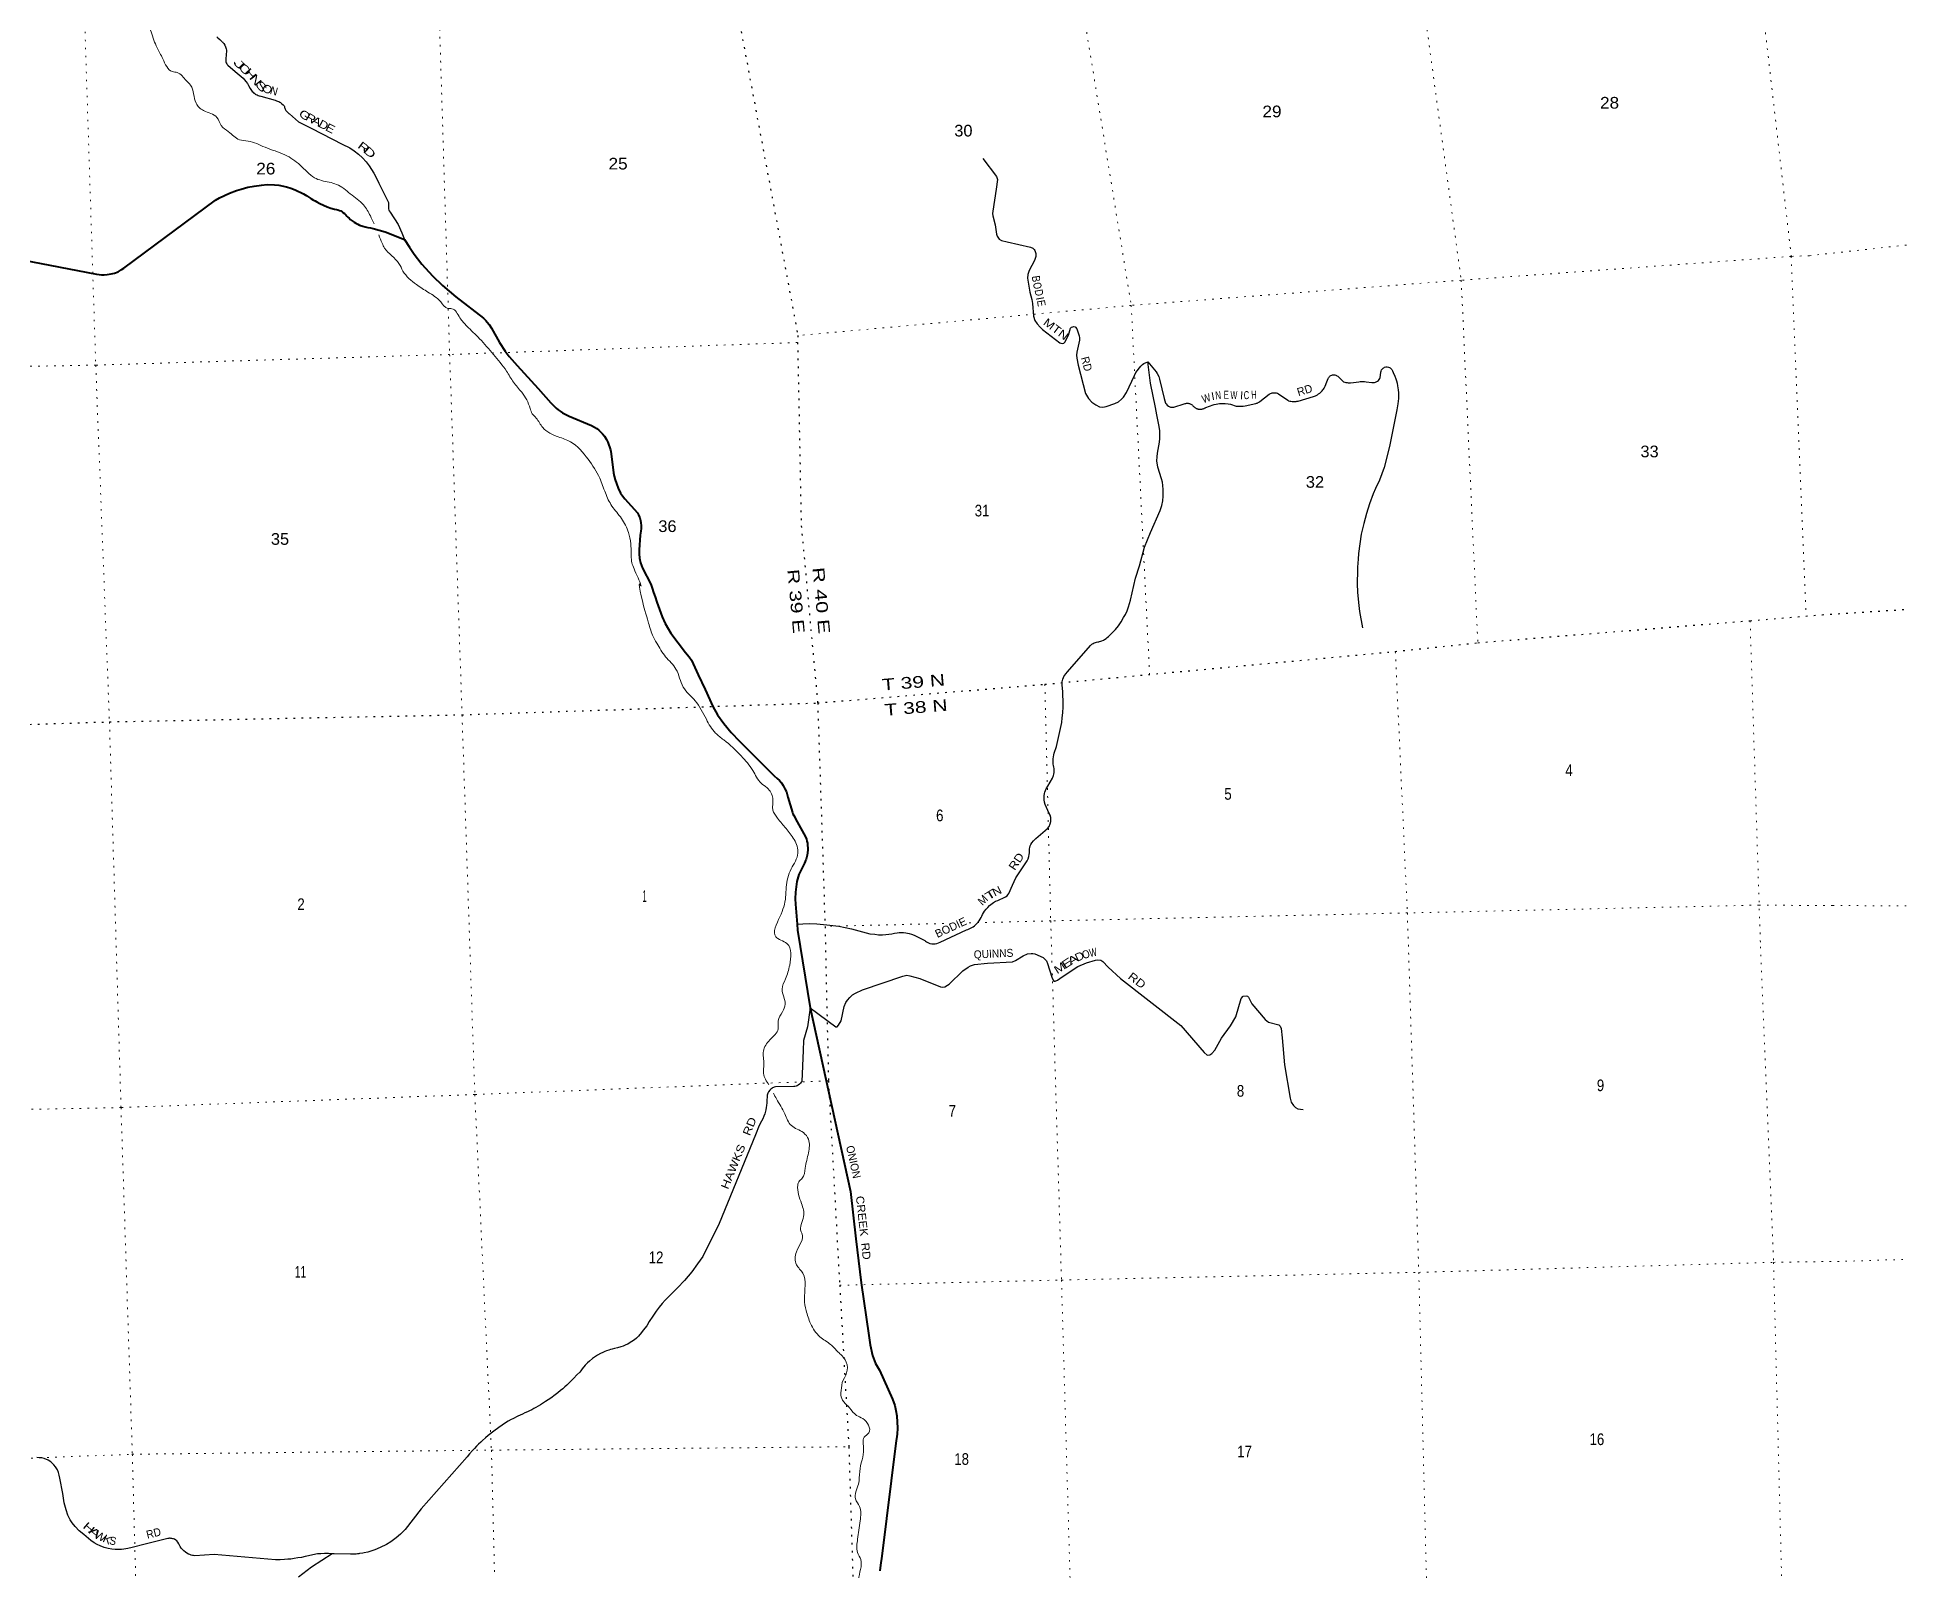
# Model space of a CAD drawing. Header units: feet. Extents: x 727543 to 978287, y 379550 to 572970.
# Drawn here: x 763570 to 791505, y 490263 to 513255 of the extents above; entities that cross this region are included whole.
import ezdxf
from ezdxf.enums import TextEntityAlignment as Align

# ---------------------------------------------------------------- set-up
doc = ezdxf.new("R2010")
doc.units = ezdxf.units.FT
doc.header["$LTSCALE"] = 80
doc.linetypes.add('DOTTED', pattern=[1.5, 0.3, -1.2])
for name, color, linetype, lineweight in [('26', 7, 'Continuous', 40), ('29', 7, 'Continuous', 25), ('39', 7, 'Continuous', 13), ('6', 7, 'DOTTED', 25), ('7', 7, 'DOTTED', 13)]:
    doc.layers.add(name, color=color, linetype=linetype, lineweight=lineweight)
doc.layers.add('27', color=7, linetype='Continuous')
doc.layers.add('30', color=7, linetype='Continuous')

msp = doc.modelspace()

# ---------------------------------------------------------------- linework, layer by layer
at = {"layer": '26'}
for points in [[(760019.95, 510556.47), (764460.64, 509700.92), (764499.05, 509696.22), (764532.49, 509693.03), (764574.68, 509692.24), (764618.47, 509695.42), (764679.77, 509705.78), (764730.73, 509720.12), (764782.48, 509740.03), (764831.04, 509765.52), (764869.26, 509793.41), (766242.72, 510811.02), (766303.11, 510847.35), (766379.54, 510883.99), (766454.38, 510919.04), (766559.47, 510957.28), (766626.34, 510979.59), (766729.84, 511006.67), (766825.38, 511022.6), (766932.06, 511036.94), (767016.45, 511044.91), (767129.51, 511043.32), (767195.98, 511034.96), (767309.43, 511009.86), (767373.52, 510991.94), (767438.81, 510968.04), (767564.6, 510909.09), (767615.55, 510877.23), (767675.26, 510838.99), (767715.27, 510814.1), (767737.96, 510800.95), (767766.02, 510786.41), (767810.81, 510762.72), (767919.88, 510713.72), (767974.82, 510694.2), (768026.56, 510679.87), (768060.8, 510674.29), (768079.7, 510668.92), (768103.19, 510659.75), (768123.1, 510650.19), (768142.2, 510638.64), (768156.14, 510628.69), (768177.23, 510611.56), (768197.54, 510590.45), (768215.05, 510571.33), (768229.78, 510556.19), (768246.3, 510540.06), (768264.22, 510524.93), (768295.27, 510500.63), (768323.13, 510483.1), (768350.2, 510466.37), (768378.07, 510452.03), (768405.14, 510438.89), (768453.7, 510420.17), (768486.74, 510411.01), (768530.73, 510402.05), (768566.96, 510397.27), (768606.77, 510388.51), (768790.3, 510336.74), (769080.02, 510223.75)], [(769080.02, 510223.75), (769152.26, 510107.11), (769224.97, 510002.37), (769337.63, 509854.47), (769496.23, 509679.79), (769648.03, 509531.09), (769850.98, 509364.79), (770265.51, 509041.97), (770296.41, 509009.42), (770318.78, 508985.44), (770349.14, 508949.46), (770384.3, 508893.5), (770502.65, 508679.63), (770588.44, 508546.93), (770648.76, 508470.57), (770688.97, 508421.37), (770767.62, 508333.28), (771082.55, 507989.29), (771275.57, 507772.04), (771322.66, 507721.85), (771354.62, 507693.07), (771383.39, 507669.88), (771414.55, 507648.29), (771450.51, 507625.11), (771479.27, 507608.32), (771550.64, 507575.74), (771883.5, 507435.12), (771929.93, 507410.83), (771961.1, 507388.45), (771993.86, 507364.46), (772025.02, 507332.48), (772048.99, 507308.49), (772077.76, 507272.52), (772107.32, 507225.34), (772129.69, 507185.37), (772169.65, 507067.84), (772174.65, 507045.22), (772205.02, 506809.83), (772213.59, 506724.04), (772223.18, 506672.87), (772238.36, 506617.7), (772256.74, 506561.73), (772281.51, 506492.18), (772319.07, 506421.02), (772347.83, 506378.64), (772382.99, 506332.27), (772572.23, 506122.1), (772586.94, 506096.6), (772607.32, 506050.23), (772618.35, 506011.01), (772624.84, 505975.73), (772629.34, 505931.97), (772628.14, 505890.79), (772623.34, 505847.22), (772615.35, 505790.45), (772598.83, 505568.53), (772597.98, 505508.42), (772602.77, 505442.86), (772620.35, 505375.7), (772649.12, 505292.55), (772770.98, 505054.95), (772793.14, 504992.94), (772814.71, 504930.17), (772838.69, 504863.41), (772865.05, 504785.86), (772941.76, 504565.19), (772989.11, 504463.85), (773035.85, 504381.1), (773071.81, 504320.74), (773295.11, 504031.08), (773346.67, 503967.75), (773385.03, 503914.18), (773482.51, 503697.51), (773587.98, 503475.24), (773705.45, 503218.59), (773774.16, 503097.06), (773866.85, 502965.93), (773977.12, 502830.02), (774104.97, 502698.89), (774622.27, 502182.22), (774670.29, 502142.82), (774701.46, 502110.84), (774731.82, 502074.06), (774758.19, 502034.08), (774784.56, 501988.51), (774806.13, 501939.74), (774829.3, 501862.98), (774898.81, 501632.72), (774905.4, 501612.12), (774916.19, 501588.14), (774969.54, 501491.6), (775094.37, 501265.02), (775105.76, 501230.18), (775113.81, 501201.99), (775120.71, 501172.64), (775125.31, 501138.12), (775127.03, 501100.15), (775127.61, 501070.81), (775124.16, 501028.81), (775117.77, 500992.15)], [(775117.77, 500992.15), (775112.76, 500969.88), (775107.59, 500951.2), (775101.23, 500931.51), (775094.87, 500913.82), (775086.93, 500895.13), (775075.6, 500871.27), (774994.12, 500700.78), (774965.46, 500596.2), (774951.16, 500516.68), (774941.22, 500435.16), (774939.63, 500335.76), (774942.15, 500258.55), (774967.59, 499955.72)], [(774967.59, 499955.72), (774974.41, 499869.33), (775160.59, 498704.81)], [(775160.59, 498704.81), (775769.72, 495947.05), (775848.51, 495240.71), (775929.38, 494580.12), (776043.13, 493788.03), (776063.39, 493648.04), (776096.49, 493490.28), (776143.62, 493371.26), (776201.48, 493267.66), (776399.71, 492836.45), (776432.58, 492741.95), (776449.41, 492666.72), (776464, 492587), (776474.1, 492401.74), (776468.49, 492311.91), (776449.41, 492174.93), (776240.41, 490480.68), (776217.13, 490347.01), (776208.15, 490261.68)]]:
    msp.add_lwpolyline(points, dxfattribs=at)
at = {"layer": '29'}
for points in [[(766262.45, 513262.4), (766281.13, 513245.29), (766307.92, 513220.59), (766309.55, 513218.99), (766309.55, 513218.99), (766320.62, 513210.6), (766330.62, 513202.12), (766336.14, 513197), (766345.19, 513187.93), (766348.96, 513183.9), (766355.5, 513176.46), (766360.22, 513170.71), (766368.05, 513160.43), (766382.54, 513138.51), (766394.92, 513113.46), (766405.81, 513083.23), (766410.98, 513062.95), (766410.98, 513050.56), (766405.81, 512992.57), (766399.66, 512933.36), (766397.44, 512917.35), (766398.26, 512901.28), (766400.71, 512887.13), (766405.6, 512873.51), (766412.14, 512858.81), (766419.42, 512848.8), (766430.58, 512836.82), (766539.83, 512743.84), (766658.07, 512640.5), (766680.93, 512616), (766699.7, 512593.13), (766724.74, 512559.64), (766740.79, 512533.5), (766765.28, 512486.94), (766772.7, 512472.85), (766782.22, 512459.1), (766794.47, 512444.12), (766808.62, 512429.42), (766821.24, 512418.5), (766832.6, 512409.85), (766840.9, 512404.2), (766850.84, 512398.21), (766867.03, 512389.63), (766883.63, 512382.96), (766900.37, 512377.52), (766925.95, 512370.03), (767136.51, 512309.44), (767158.02, 512304.22), (767175.3, 512298.36), (767193.73, 512290.2)], [(767193.73, 512290.2), (767208.3, 512281.96), (767219.32, 512275.02), (767227.89, 512269.16), (767240.96, 512258.54), (767258.92, 512241.66), (767271.44, 512226.68), (767276.53, 512216.41), (767280.75, 512200.34), (767283.75, 512190.81), (767288.78, 512178.7), (767294.63, 512167.8), (767300.62, 512158.14), (767309.67, 512145.95), (767322.87, 512131.66), (767345.32, 512112.32), (767354.84, 512105.24), (767441.31, 512029.07), (767487.85, 511988.36), (767678.49, 511891.29), (767843.95, 511805.78), (768142.72, 511651.94), (768256.51, 511598.29), (768321.82, 511552.54), (768387.14, 511502.44), (768450.27, 511447.97), (768503.61, 511386.98), (768550.7, 511328.98), (768620.92, 511215.15), (768652.48, 511153.07), (768692.22, 511066.47), (768835.47, 510788.52), (768838.51, 510778.51), (768839.6, 510761.35), (768840.14, 510737.12), (768838.51, 510719.69), (768837.15, 510701.72), (768839.32, 510681.56), (768843.41, 510662.78), (768848.58, 510651.61), (768861.1, 510631.19), (768983.41, 510449.61), (769037.86, 510323.35), (769080.02, 510223.75)], [(777754.78, 511439.49), (777956.27, 511169.68), (777972.97, 511120.73), (777953.6, 510977.43), (777902.97, 510649.5), (777900.15, 510610.58), (777902.95, 510576.94), (777939.55, 510440.85), (777958.04, 510304.12), (777970.17, 510274.22), (777998.54, 510229.2), (778033.67, 510206.95), (778117.94, 510188.18), (778469.71, 510107.91), (778501.09, 510092.57), (778522.93, 510072.4), (778532.27, 510059.32), (778547.21, 510010.74), (778547.21, 509967.76), (778526.28, 509909.69), (778446.38, 509756.62), (778429.4, 509698.95), (778423.96, 509640.74), (778456.65, 509433.25), (778486.51, 509324.94), (778495.29, 509265.15), (778512.91, 509071.82), (778534.13, 509009.13), (778565.87, 508960.54), (778610.69, 508908.22), (778648.23, 508871.76), (778906.82, 508675.36), (778922.55, 508669.03), (778944.03, 508663.42), (778965.51, 508667.16), (778981.43, 508680.82), (779036.74, 508790.55), (779070.08, 508891.4), (779083.57, 508907.98), (779101.83, 508915.69), (779115.84, 508917.56), (779135.44, 508911.96), (779141.98, 508906.35), (779161.79, 508881.25), (779198, 508779.28), (779202.67, 508747.51), (779200.42, 508713.15), (779164.85, 508531.52), (779158.82, 508489.67), (779164.39, 508442.92), (779180.35, 508340.11), (779294.49, 507912.58), (779336.19, 507837.47), (779388.48, 507783.28), (779446.37, 507742.17), (779504.53, 507715.96), (779550.95, 507708.54), (779605.1, 507717.88), (779732.82, 507764.9), (779786.24, 507790.76), (779831.06, 507826.26), (779862.81, 507859.9), (779909.01, 507926.71), (780027.93, 508182.96), (780049.55, 508226.16), (780124.15, 508324.91), (780146.66, 508347.62), (780167.2, 508362.57), (780227.2, 508390.38)], [(778811.53, 502183.76), (778817.89, 502207.6), (778820.82, 502231.58), (778823.27, 502254.1), (778823.27, 502274.66), (778821.8, 502291.3), (778817.4, 502313.33), (778813.49, 502334.38), (778810.06, 502355.43), (778807.62, 502376.97), (778807.01, 502405), (778808.23, 502436.08), (778811.65, 502465.94), (778817.28, 502493.84), (778824.37, 502521.01), (778855.44, 502621.12), (778936.34, 502982.25), (778944.85, 503050.3), (778953.65, 503126.66), (778956.59, 503215.75), (778957.57, 503314.64), (778954.63, 503380.23), (778950.72, 503444.85), (778942.21, 503542.69), (778941.18, 503567.96), (778942.65, 503591.45), (778947.54, 503610.54), (778951.45, 503629.64), (778960.26, 503653.62), (778969.06, 503672.22), (778981.29, 503691.8), (778996.95, 503712.36), (779024.55, 503740.57), (779369.77, 504137.03), (779389.55, 504153.17), (779407.16, 504166.88), (779422.82, 504175.69), (779441.9, 504182.54), (779458.6, 504186.89), (779478.17, 504189.46), (779492.6, 504191.79), (779503.85, 504194.48), (779521.71, 504199.74), (779537.49, 504205), (779562.56, 504216.51), (779580.17, 504225.81), (779600.72, 504239.52), (779617.35, 504253.72), (779637.9, 504271.83), (779662.49, 504293.98), (779699.42, 504330.7), (779718.67, 504350.75), (779742.09, 504377.18), (779785.33, 504430.72), (779825.45, 504489.47), (779864.59, 504553.12), (779891.01, 504599.14), (779918.41, 504654.95), (779939.94, 504715.65), (779965.51, 504815.31), (780040.29, 505144.36), (780103.61, 505327.56), (780179.25, 505610.1), (780265.56, 505831.15), (780411.65, 506158.44), (780438.76, 506235.54), (780450.4, 506304.71), (780458.22, 506373.01), (780459.93, 506422.21), (780459.93, 506474.11), (780452.1, 506534.82), (780445.25, 506581.82), (780430.57, 506634.69), (780377.44, 506811.21), (780364.76, 506902.26), (780365.74, 506961.99), (780373.57, 507017.8), (780402.88, 507185.9), (780406.84, 507238.11), (780406.84, 507299.8), (780405.86, 507351.7), (780399.5, 507419.75), (780383.85, 507495.14), (780363.3, 507594.04), (780340.79, 507705.67), (780265.46, 508067.41), (780227.2, 508390.38), (780353.24, 508238.92), (780368.93, 508212.15), (780390.46, 508168.58), (780404.16, 508127.45), (780473.75, 507838.54), (780493.19, 507770.11), (780501.04, 507756.33), (780517.19, 507737.24), (780539.7, 507721.57), (780566.12, 507710.8), (780583.24, 507708.36), (780602.82, 507707.38), (780618.96, 507709.82), (780619.15, 507709.58)], [(782830.76, 507941.68), (782842.63, 507954.29), (782851.93, 507967.02), (782862.21, 507980.24), (782871.02, 507993.47), (782877.87, 508005.22), (782885.22, 508021.88), (782911.16, 508087.02), (782931.11, 508138.03), (782937.23, 508149.6), (782945.06, 508160.62), (782954.6, 508170.41), (782964.15, 508177.52), (782973.45, 508183.39), (782985.2, 508188.29), (782996.95, 508191.72), (783009.67, 508193.19), (783022.16, 508193.19), (783034.88, 508191.48), (783044.92, 508188.54), (783055.69, 508183.64), (783064.25, 508178.99), (783075.76, 508171.15), (783105.13, 508141.03), (783150.33, 508097.15), (783157.63, 508092.65), (783164.48, 508090.2), (783180.15, 508084.82), (783198.02, 508079.67), (783216.13, 508076.25), (783232.28, 508074.29), (783249.41, 508074.04), (783268.99, 508074.78), (783310.36, 508079.43), (783390.64, 508089.47), (783412.05, 508091.8), (783434.32, 508093.52), (783454.64, 508093.76), (783476.18, 508093.03), (783500.16, 508090.82), (783587.12, 508078.73), (783600.63, 508077.47), (783615.07, 508077.23), (783626.82, 508078.94), (783641.02, 508082.86), (783652.03, 508087.02), (783673.09, 508098.54), (783685.32, 508108.83), (783696.58, 508121.56), (783706.86, 508136.26), (783710.78, 508148.5), (783723.71, 508232.9), (783727.91, 508250.87), (783734.77, 508267.03), (783744.07, 508280.26), (783755.32, 508292.99), (783766.58, 508299.85), (783779.8, 508307.2), (783798.4, 508311.61), (783817.49, 508313.08), (783835.12, 508310.63), (783850.78, 508305.24), (783864.49, 508297.4), (783879.17, 508285.65), (783889.45, 508271.93), (783897.77, 508254.79), (783908.54, 508228.34), (783932.17, 508173.37), (783946.86, 508132.22), (783955.67, 508101.85), (783964.97, 508067.08), (783972.8, 508029.85), (783978.18, 508000.95), (783982.59, 507967.64), (783985.77, 507922.83), (783986.75, 507877.77), (783986.26, 507836.62), (783983.33, 507800.38), (783979.41, 507760.7), (783961.3, 507667.63), (783854.58, 507120.01), (783770.39, 506802.61), (783703.81, 506614.52), (783641.15, 506487.16), (783607.87, 506410.75), (783551.08, 506260.87), (783506.05, 506112.94), (783467.87, 505965.99), (783429.2, 505802.88), (783385.87, 505514.13), (783380.49, 505431.35), (783372.17, 505311.84), (783370.7, 505266.28), (783367.27, 505059.59), (783374.12, 504935.17), (783385.87, 504782.35), (783403.5, 504644.22), (783446.58, 504398.62)], [(780619.57, 507709.68), (780774.29, 507756.97), (780786.68, 507761.85), (780798.91, 507765.03), (780809.67, 507766.74), (780820.19, 507767.48), (780830.96, 507766.99), (780842.21, 507765.03), (780851.75, 507762.83), (780863.49, 507758.91), (780874.01, 507753.52), (780883.55, 507747.41), (780890.99, 507742.12), (780896.68, 507737.04), (780904.12, 507728.97), (780909.15, 507723.27), (780913.31, 507718.92), (780920.32, 507712.4), (780926.92, 507707.38), (780933.04, 507702.85), (780941.24, 507697.34), (780948.7, 507693.42), (780954.69, 507690.61), (780962.65, 507687.18), (780969.99, 507684.85), (780978.3, 507682.16), (780984.18, 507680.94), (780990.78, 507679.96), (780996.04, 507679.1), (781002.07, 507678.4), (781008.73, 507678.03), (781015.71, 507677.85), (781023.97, 507678.28), (781032.65, 507679.19), (781039.99, 507680.42), (781047.08, 507681.89), (781054.91, 507683.72), (781060.05, 507685.68), (781066.53, 507687.89), (781073.39, 507690.58), (781079.75, 507693.88), (781087.09, 507697.8), (781092.1, 507700.86), (781097.24, 507704.29), (781110.77, 507711.19), (781139.42, 507720.29), (781221.03, 507746.82), (781254.37, 507754.48), (781302.09, 507761.34), (781343.78, 507764.97), (781388.32, 507764.48), (781433.34, 507760.08), (781467.59, 507754.69), (781554.84, 507724.51), (781565.26, 507723.58), (781630.12, 507722.36), (781644.87, 507722.79), (781658.83, 507724.01), (781687.58, 507730.01), (781845.37, 507763.71), (781857.31, 507767.35), (781867.59, 507770.78), (781876.4, 507774.21), (781884.23, 507778.13), (781893.53, 507784.74), (781908.33, 507795.27), (782046.89, 507902.22), (782058.37, 507908.79), (782069.39, 507913.68), (782081.87, 507918.34), (782093.86, 507921.28), (782106.1, 507923.48), (782118.58, 507924.71), (782129.35, 507924.95), (782139.39, 507924.22), (782152.85, 507922.01), (782166.07, 507918.83), (782174.39, 507916.38), (782187.6, 507908.3), (782325.12, 507811.22), (782339.47, 507806.06), (782356.6, 507801.16), (782374.72, 507797.24), (782392.83, 507794.79), (782405.07, 507793.81), (782419.51, 507793.08), (782431.25, 507793.57), (782442.51, 507793.81), (782454.75, 507794.79), (782463.56, 507796.51), (782480.45, 507800.43), (782710.03, 507866.7), (782726.37, 507872.74), (782742.77, 507879.35), (782760.64, 507887.68), (782774.1, 507896), (782789.77, 507906.29), (782805.18, 507918.04), (782820.36, 507931.27), (782830.76, 507941.68)], [(774967.59, 499955.72), (775054.89, 499961.12), (775153.71, 499965.48), (775262.69, 499961.12), (775413.82, 499949.49), (775591.11, 499927.68), (775785.11, 499886.24), (776056.58, 499813.11), (776133.87, 499804.81), (776189.09, 499799), (776246.13, 499798.63), (776298.44, 499800.81), (776344.94, 499805.9), (776386.36, 499813.17), (776427.05, 499821.9), (776465.56, 499828.44), (776498.43, 499830.08), (776528.59, 499831.17), (776561.28, 499830.45), (776597.98, 499826.81), (776647.02, 499817.72), (776680.81, 499808.64), (776724.4, 499792.28), (776874.64, 499718.62), (776883.62, 499711.31), (776892.71, 499702.95), (776907.78, 499692.41), (776919.41, 499685.14), (776937.39, 499676.6), (776960.28, 499669.33), (776987.16, 499663.15), (777013.32, 499661.33), (777038.39, 499662.78), (777061.64, 499666.78), (777087.07, 499675.87), (777111.77, 499688.23), (777508.31, 499871.64), (777529.68, 499878.82), (777547.48, 499886.81), (777567.46, 499895.9), (777588.53, 499907.53), (777605.97, 499918.44), (777627.77, 499934.07), (777652.48, 499954.79), (777680.81, 499984.6), (777696.8, 500006.78), (777713.88, 500030.77), (777728.41, 500058.4), (777735.67, 500074.76), (777748.76, 500102.74), (777762.93, 500127.46), (777780, 500154.36), (777802.53, 500183.08), (777825.42, 500208.89), (777854.85, 500237.24), (777910.8, 500280.14), (777945.31, 500299.77), (777978.74, 500314.31), (778081.29, 500359.36), (778094.17, 500367.21), (778115.61, 500383.21), (778129.41, 500399.21), (778140.31, 500415.93), (778196.63, 500539.92), (778245.69, 500649.57), (778416.79, 500905.52), (778432.08, 500937.67), (778440.8, 500972.57), (778447.34, 501003.84), (778451.7, 501028.57), (778451.7, 501062.01), (778452.43, 501084.56), (778456.06, 501106.37), (778463.33, 501130.37), (778474.23, 501152.91), (778488.03, 501178.36), (778511.29, 501205.99), (778533.82, 501227.08), (778550.07, 501239.67), (778721.07, 501390.42), (778746.75, 501421.96), (778762.73, 501459.77), (778771.46, 501495.4), (778772.91, 501524.49), (778770.73, 501555.75), (778761.28, 501589.2), (778748.2, 501618.29), (778688.17, 501751.92), (778677.9, 501786.45), (778671.36, 501822.08), (778670.63, 501854.07), (778672.81, 501882.43), (778677.9, 501914.43), (778684.44, 501938.42), (778694.61, 501962.42), (778704.78, 501987.14), (778729.49, 502026.41), (778796.14, 502144.28), (778811.53, 502183.76)], [(775160.59, 498704.81), (775546.72, 498416.93), (775568.95, 498420.15), (775590.05, 498441.17), (775629.37, 498505.68), (775673.36, 498722.07), (775699.67, 498782.67), (775722.07, 498816.3), (775755.69, 498857.41), (775800.19, 498899.81), (775845.32, 498924.68), (775946.33, 498973.28), (776551.41, 499179.1), (776610.96, 499190.03), (776659.51, 499182.55), (776808.11, 499144.41), (777115.82, 499019.03), (777152.51, 499014.38), (777182.38, 499018.11), (777223.47, 499040.54), (777249.41, 499059.56), (777452.18, 499256.97), (777533.46, 499313.36), (777567.07, 499332.04), (777629.63, 499352.1), (777824.89, 499373.23), (778196.41, 499390.33), (778241.21, 499410.53), (778355.69, 499484.62), (778424.22, 499511.44), (778475.61, 499518.95), (778501.75, 499518.95), (778532.53, 499511.44), (778655.77, 499455.38), (778684.76, 499431.12), (778707.56, 499407.79), (778724.87, 499369.43), (778786.41, 499162.67), (778807.04, 499115.3), (778819.21, 499104.11), (778840.07, 499100.43), (778874.27, 499115.3), (778942.09, 499165.79), (779179.25, 499322.32), (779307.5, 499376.91), (779441.8, 499415.3), (779479.3, 499421.75), (779524.69, 499417.1), (779554, 499399.33), (779631.01, 499312.78), (779817.54, 499141.38), (780722.34, 498438.8), (781070.22, 498032.14), (781118.89, 497994.12), (781156.91, 497997.71), (781186.12, 498020.28), (781230.36, 498067.83), (781330.84, 498246.38), (781467.48, 498430.64), (781549.66, 498569.92), (781629.43, 498840.54), (781656.71, 498876.12), (781700.23, 498882.23), (781723.93, 498876.12), (781735.14, 498861.17), (781786.96, 498764.88), (781985.37, 498528.55), (782039.43, 498487.3), (782194.52, 498446.33), (782210.3, 498428.43), (782228.13, 498394.01), (782241.15, 498253.9), (782277.38, 497847.05), (782360.68, 497347.32), (782377.54, 497287.79), (782414.6, 497238.57), (782444.76, 497209.31), (782477.76, 497188.9), (782557.11, 497180.42)], [(775160.59, 498704.81), (775124.45, 498416.72), (775061.55, 498211.28), (775055.64, 498062.34), (775036.4, 497599.92), (775028.78, 497587.84), (775018.75, 497573.83), (775001.81, 497556.36), (774985.56, 497544.43), (774969.83, 497535.44), (774951.51, 497528.35), (774933.53, 497523.16), (774918.15, 497521.25), (774643.85, 497520.02), (774625.53, 497514.78), (774611.77, 497508.52), (774598.64, 497501.33), (774586.45, 497493.82), (774572.7, 497482.88), (774556.45, 497466.3), (774538.32, 497442.22), (774528.94, 497423.45), (774518.31, 497392.8), (774516.44, 497375.28), (774514.25, 497313.36), (774511.75, 497275.83), (774508.63, 497240.17), (774503.63, 497205.77), (774496.75, 497175.12), (774481.12, 497115.06), (774468.62, 497080.03), (774451.11, 497037.5), (774433.61, 497003.09), (774398.92, 496937.72), (774342.65, 496798.23), (773800.52, 495469.82), (773552.97, 494975.82), (773474.94, 494862.82), (773386.17, 494746.47), (773276.14, 494616.36), (773171.12, 494502.51), (773043.58, 494376.15), (772989.52, 494320.16), (772943.89, 494268.87), (772899.5, 494213.82), (772855.74, 494156.27), (772805.1, 494081.83), (772750.71, 493998.01), (772711.32, 493932.95), (772660.06, 493867.89), (772631.14, 493833.65), (772589.57, 493778.6), (772559.87, 493751.7), (772528.3, 493725.74), (772448.59, 493673.51), (772426.71, 493660.99), (772398.58, 493647.54), (772359.81, 493631.28), (772324.18, 493618.46), (772275.73, 493604.07), (772226.03, 493594.06), (772191.96, 493586.55), (772169.29, 493580.76), (772142.41, 493572), (772107.71, 493559.81), (772083.33, 493550.42), (772053.01, 493536.66), (772020.19, 493521.33), (771974.24, 493495.37), (771944.07, 493476.14), (771896.87, 493442.36), (771850.92, 493404.82), (771824.67, 493379.49), (771790.59, 493343.83), (771744.33, 493288.16), (771724.01, 493259.7), (771708.07, 493241.87), (771665.25, 493199.33), (771617.11, 493150.54), (771511.76, 493044.82), (771484.88, 493019.17), (771453.62, 492991.33), (771420.49, 492963.49), (771380.79, 492931.28), (771339.84, 492899.69), (771274.36, 492850.74), (771195.67, 492797.8), (771148.78, 492768.09), (771118.61, 492750.26), (771082.82, 492729.46), (771048.6, 492709.92), (771018.9, 492694.43), (770985.92, 492677.08), (770951.07, 492660.03), (770923.41, 492646.58), (770884.96, 492628.75), (770847.76, 492612.64), (770780.24, 492579.33), (770702.72, 492541.18), (770677.09, 492528.35)], [(770678.14, 492528.94), (770632.7, 492502.71), (770592.37, 492478), (770491.87, 492411.7), (770417.24, 492356.89), (770335.27, 492292.23), (770292.76, 492254.85), (770249.7, 492216.62), (770224.07, 492192.38), (770188.66, 492158.22), (770160.53, 492129.6), (770127.16, 492094.49), (770100.12, 492064.78), (770055.42, 492013.65), (770018.38, 491968.92), (769330.74, 491189.79), (769087.86, 490881.99), (769016.09, 490809.76), (768954.82, 490757.21), (768874.8, 490697.16), (768808.53, 490657.12), (768716.01, 490609.58), (768633.48, 490578.3), (768527.2, 490543.27), (768473.4, 490530.39), (768452.18, 490527.01), (768405.26, 490518.82), (768392.91, 490517.41), (768375.09, 490515.22), (768353.68, 490513.03), (768310.23, 490509.9), (768269.63, 490510.74), (768021.66, 490514.84), (767991.66, 490517.79)], [(767991.66, 490517.79), (767937.24, 490520.59), (767877.5, 490521.55), (767823.8, 490518.37), (767775.18, 490513.92), (767701.78, 490502.15), (767638.87, 490488.16), (767589.29, 490474.17), (767533.37, 490462.73), (767478.71, 490453.82), (767421.52, 490443.65), (767371.63, 490438.24), (767330.32, 490434.43), (767280.75, 490430.61), (767214.65, 490426.16), (767142.2, 490424.25), (766568.33, 490474.49), (766223.48, 490506.71), (765931.78, 490487.83), (765912.63, 490488.97), (765896.75, 490491.19), (765877.37, 490497.55), (765859.89, 490503.59), (765838.92, 490513.44), (765814.45, 490525.53), (765792.52, 490540.15), (765768.69, 490559.55), (765748.04, 490580.53), (765729.29, 490603.11), (765714.99, 490623.77), (765701.64, 490647.3), (765694.18, 490664), (765677.81, 490693.38), (765664, 490711.06), (765646.76, 490723.23), (765626.9, 490734.2), (765613.87, 490739.12), (765602.59, 490742.15), (765587.02, 490745.96), (765575.26, 490747.87), (765565.25, 490748.66), (765554.92, 490748.5), (765545.39, 490748.19), (765533.79, 490747.23), (765526.8, 490745.01), (765190.29, 490660.74), (764993.05, 490609.95), (764930.98, 490597.15), (764867.43, 490585.7), (764833.11, 490581.89), (764779.41, 490579.67), (764736.83, 490582.21), (764689.8, 490587.3), (764633.87, 490597.47), (764575.4, 490613.37), (764516.3, 490635.63), (764470.54, 490655.98), (764424.78, 490682.69), (764373.3, 490717.03), (764267.17, 490804.15), (764198.85, 490862.97), (764139.11, 490926.56), (764093.35, 490982.53), (764065.39, 491027.68), (764031.07, 491095.08), (764001.83, 491173.3), (763973.87, 491281.41), (763954.8, 491422.58), (763909.13, 491648.38), (763900.47, 491696.99), (763889.03, 491735.78), (763872.51, 491775.21), (763844.55, 491821), (763821.03, 491850.25), (763794.97, 491876.32), (763774, 491894.13), (763735.87, 491920.84), (763674.85, 491946.91), (763636.72, 491955.81), (763609.39, 491956.45), (763563.63, 491958.36)], [(767991.66, 490517.79), (767684.65, 490318.56), (767487.75, 490165.04)]]:
    msp.add_lwpolyline(points, dxfattribs=at)
at = {"layer": '39'}
for points in [[(767272.88, 517391.51), (767271.75, 517388.56), (767243.79, 517342.55), (767146.53, 517307.09), (767030.84, 517315.24), (766932.82, 517255.44), (766825.41, 517142.49), (766754.2, 517033.45), (766671.17, 516879.24), (766610.15, 516768.71), (766548.33, 516712.83), (766431.32, 516668.24), (766403.78, 516496.67), (766388.91, 516354.12), (766364.05, 516209.02), (766252.34, 516022.93), (766181.44, 515907.83), (766079.6, 515726.31), (766004.36, 515617.06), (765874.8, 515423.97), (765729.98, 515252.36), (765634.4, 515067.11), (765551.96, 514862.29), (765497.59, 514701.48), (765383.92, 514474.78), (765289.11, 514313.88), (765188.86, 514140.54), (765176.57, 513909), (765196.08, 513766.21), (765224.23, 513534.76), (765279.04, 513335.07), (765368.21, 513096.67), (765453.63, 512930.99), (765596.97, 512739.98), (765670.52, 512725.58), (765806.18, 512605.05), (765870.34, 512537.51), (765953.11, 512266.37), (766066.06, 512154.79), (766265.43, 512053.78), (766330.49, 511929.58), (766436.24, 511839.9), (766604.28, 511719.03), (766732.7, 511699.4), (766986.3, 511605.28), (767285.33, 511493.27), (767513.83, 511337.08), (767729.89, 511147.83), (767833.13, 511106.63), (768060.56, 511049.62), (768266.04, 510908.43), (768464.81, 510740.56), (768566.26, 510577.74), (768622.1, 510455.61)], [(768692.62, 510291.72), (768743.28, 510165.68), (768779.31, 510094.65), (768995.54, 509862.87), (769056.05, 509748.55), (769258.51, 509548.47), (769430.27, 509433.88), (769621.84, 509287.91), (769728.01, 509190.15), (769788.93, 509185.22), (769909.29, 509047.7), (770014.8, 508923.57), (770204.53, 508734.97), (770412.81, 508500.76)], [(770412.81, 508500.76), (770609.92, 508247.73), (770713.38, 508085.02), (770836.59, 507931.44), (770964.29, 507691), (770994.79, 507609.54), (771052.69, 507545.72), (771151.07, 507403), (771384.79, 507263.28), (771570.59, 507189.93), (771832.87, 506928.15), (772007.24, 506645.58), (772091.54, 506423.13), (772190.72, 506225.76), (772333.86, 506038.78), (772437.71, 505829.51), (772472.7, 505661.19), (772484.26, 505398.49), (772568.35, 505180.08), (772622.47, 505033.02), (772620.24, 505036.96), (772684.14, 504661.54), (772733.35, 504491.94), (772800.48, 504288.85), (772861.1, 504172.51), (772995.09, 503966.83), (773150.22, 503782.5), (773259.22, 503512.73), (773439.81, 503305.43), (773605.8, 503028.5), (773741.81, 502822.92), (773866.44, 502720.05), (774129.69, 502478.58), (774302.73, 502260.75), (774427.82, 502070.81), (774516.4, 502000.49), (774601.29, 501844.91), (774604.43, 501666.83), (774673.32, 501546.88), (774800.67, 501391.48), (774922.49, 501225.68), (774979.63, 501020.04), (774878.49, 500785.89), (774803.64, 500512.61), (774795.23, 500362.29), (774709.32, 500068.17), (774645.91, 499769.15), (774815.02, 499666.57), (774855.93, 499344.64), (774793.87, 499136.84), (774741.2, 498982.18), (774789.2, 498757.84), (774746.64, 498642.2), (774684.96, 498505.3), (774683.06, 498385.7), (774560, 498223.33), (774461.57, 498054.13), (774469.79, 497856.07), (774462.77, 497717.98), (774545.25, 497547.97)], [(774612.35, 497424.16), (774658.39, 497337.27), (774783.24, 497112.89), (774881.28, 496937.74), (775060.68, 496831.64), (775136.6, 496732.3), (775136.95, 496529.78), (775088.35, 496296.35), (775045.45, 496148.28), (774993.61, 496094.94), (774977.96, 496045.52), (775034.83, 495766.95), (775065.03, 495574.08), (775028.32, 495345.32), (775039.55, 495323.63), (774956.84, 495045.88), (774956.78, 494851.44), (775054.43, 494722.85), (775076.5, 494335.12), (775103.63, 494162.35), (775170.34, 493967.34), (775309.97, 493770.05), (775469.51, 493656.85), (775582.67, 493541.22), (775635.81, 493491.33), (775715.94, 493349.68), (775695.74, 493192.67), (775636.6, 493045.78), (775636.91, 493039.72), (775622.14, 492895.15), (775755.3, 492705.63)], [(775755.3, 492705.63), (775860.29, 492591.6), (775951.74, 492543.71), (776043.59, 492331.78), (775974.33, 492263.35), (775965.05, 492090.71), (775941.24, 491925.41), (775905.85, 491749.38), (775887.22, 491562.07), (775842.14, 491338.94), (775904.56, 491226.75), (775911.7, 491010.4), (775875.38, 490735.08), (775873.51, 490536.49), (775921.51, 490429.62), (775888.56, 490128.14), (775907.49, 489918.48), (775894.81, 489616.03), (775860.29, 489462.32), (775801.43, 489270.89), (775745.56, 488982.39), (775784.87, 488769.75), (775810.24, 488396.37), (775806.36, 488197.67), (775782.96, 488024.29), (775813.73, 487624.86), (775810.41, 487219.61), (775806.7, 486978.39), (775778.62, 486660.96), (775711.87, 486426.58), (775606.66, 486271.21), (775483.88, 486181.77), (775457.9, 486097.37), (775443.55, 485944.71), (775350.13, 485678.56), (775236.79, 485328.33), (775234.51, 485020.35), (775180.56, 484733.98), (775144.8, 484369.56), (775151.21, 484167.35), (775064.95, 483958.29), (774930.84, 483657.61), (774819.52, 483307.48), (774795.53, 483184.7), (774789.32, 482991.96), (774754.94, 482639.77), (774722.06, 482415.26), (774689.16, 481917.32), (774638.29, 481766.81), (774575.95, 481603.55), (774548.78, 481550.98)]]:
    msp.add_spline(points, degree=3, dxfattribs=at)
at = {"layer": '6'}
for points in [[(773113.09, 519067.75), (773938.01, 514400.34), (773996.63, 514048.95), (774978.83, 508782.14), (774974.02, 508677.86), (775029.12, 505930.21), (775275.67, 503273.57), (775386.2, 499923.21), (775437.09, 497608.78), (775605.71, 494542.98), (775743.02, 492121.66), (775833.95, 489189.54), (775866, 486809.32), (775963.16, 483717.52), (776101.54, 481431.96), (776276.87, 478392.84), (776386.7, 476111.87), (776392.36, 473103.6)], [(790343.25, 504597.27), (794510.1, 504859.78), (794886.38, 504925.24), (799812.25, 505431.39), (802446.03, 505660.94), (804800.79, 505704.9)], [(759981.41, 502840.63), (764653.04, 502991.01), (769941.93, 503096.68), (775275.67, 503273.57), (778682.86, 503554.55), (783939.7, 504045.41), (785176.62, 504176.75), (789260.74, 504507.21), (790343.25, 504597.27)]]:
    msp.add_lwpolyline(points, dxfattribs=at)
at = {"layer": '7'}
msp.add_line((777169.07, 499967.12), (775386.2, 499923.21), dxfattribs=at)
for points in [[(788844.94, 519624.34), (789258.15, 515353.21), (789878.25, 509969.57), (790100.92, 504574.83)], [(783621.97, 519438.3), (784188.59, 515034.15), (784927.97, 509612.17), (785176.62, 504176.75)], [(778393.43, 519253.31), (779078.62, 514753.49), (779978.72, 509234.57), (780254.26, 503709.41)], [(769431.81, 518939.13), (769591.65, 513861.76), (769755.66, 508498.9), (769941.93, 503096.68), (770133.15, 497403.07), (770382.53, 492070.99), (770517.26, 486726.85), (770664.69, 481332.74), (770842.89, 475930.11), (770968.57, 472913.91)], [(764105.34, 518278.68), (764275.43, 513697.95), (764447.3, 508339.54), (764653.04, 502991.01), (764826.67, 497207.36), (764996.34, 492008.85), (765143.29, 486545.85), (765269.6, 481168.86), (765517.21, 475871.12), (765608.79, 472727.74)], [(790150.66, 509980.02), (794698.67, 510478.41), (799758.4, 510859.6), (804711.4, 510990.23)], [(790150.66, 509980.02), (789878.25, 509969.57), (784927.97, 509612.17), (779978.72, 509234.57), (774978.83, 508782.14)], [(774974.02, 508677.86), (769755.66, 508498.9), (764447.3, 508339.54), (759795.24, 508252.24)], [(789260.74, 504507.21), (789416.77, 499619.05), (789612.52, 494886.58), (789750.91, 489471.74), (789860.92, 484136.44), (790045.79, 478839.48), (790206.15, 473592.68)], [(783939.7, 504045.41), (784120.12, 500125.5), (784291.54, 494736.69), (784425.4, 489370.23), (784556.76, 484052.25), (784705.96, 478741.27), (784857.21, 473402.31)], [(778682.86, 503554.55), (778771.24, 500006.57), (778790.75, 499354.55)], [(790499.31, 500235.35), (794664.03, 500226.32), (799931.4, 500398.04), (805029.21, 500614.56)], [(790499.31, 500235.35), (789398.3, 500242.77), (784120.12, 500125.5), (778771.24, 500006.57), (777514.52, 499975.62)], [(778794.84, 499217.82), (778932.37, 494621.27), (779084.45, 489332.73), (779208.72, 483917.15), (779396.41, 478565.65), (779481.07, 473212.19)], [(775437.09, 497608.78), (770133.15, 497403.07), (764826.67, 497207.36), (760178.34, 497116.1)], [(790690.13, 494901.96), (794903.81, 495041.25), (800082.22, 495092.54), (805302.67, 495274.8)], [(775605.71, 494542.98), (778932.37, 494621.27), (784291.54, 494736.69), (789612.52, 494886.58), (790690.13, 494901.96)], [(760360.01, 491835.15), (764996.34, 492008.85), (770382.53, 492070.99), (775743.02, 492121.66)]]:
    msp.add_lwpolyline(points, dxfattribs=at)

# ---------------------------------------------------------------- texts
at = {"layer": '27'}
for s, rotation, width, p in [('ONION', 282.455, 0.95, (775700.16, 496622.89)), ('CREEK  RD', 276.365, 1.1, (775848.08, 495875.99))]:
    msp.add_text(s, height=120, rotation=rotation, dxfattribs=dict(at, width=width)).set_placement(p)
at = {"layer": '30'}
for s, rotation, width, p in [('J', 315.6, 2.15, (766559.91, 512809.93)), ('O', 311.847, 1.5, (766639.8, 512735.49)), ('H', 312.017, 1.5, (766724.51, 512662.09)), ('N', 307.744, 1.45, (766800.4, 512578.06)), ('S', 310.908, 1.65, (766886.7, 512480.29)), ('O', 329.68, 1.2, (766990.95, 512425.27)), ('N', 343.946, 0.95, (767105.32, 512392.13)), ('G', 322.823, 1.35, (767547.17, 512038.16)), ('R', 329.016, 1.25, (767643.89, 511987.03)), ('A', 333.016, 1.3, (767734.28, 511941.44)), ('D', 332.67, 1.2, (767838.29, 511887.5)), ('E', 332.756, 1.25, (767939.34, 511835.4)), ('R', 322.512, 1.45, (768431.01, 511557.01)), ('D', 319.212, 1.55, (768517.56, 511483.4)), ('B', 278.953, 0.9, (778493.24, 509623.88)), ('O', 280.413, 0.8, (778512.97, 509519.25)), ('D', 280.354, 0.85, (778537.55, 509414.73)), ('E', 280.208, 0.9, (778572.02, 509256.4)), ('W', 18.008, 0.85, (781121.52, 507786.9)), ('N', 5.37, 0.75, (781287.82, 507827.48)), ('E', 1.057, 0.7, (781405.37, 507834.15)), ('W', 358.922, 0.6, (781517.06, 507830.76)), ('C', 1.056, 0.65, (781707.62, 507829.26)), ('H', 2.056, 0.6, (781820.62, 507834.74)), ('T', 31.632, 1.6, (777898.77, 500347.76)), ('N', 26.716, 1.15, (777991.04, 500398.78)), ('A', 31.426, 1.45, (779132.51, 499374.01)), ('D', 26.057, 1.15, (779228.42, 499419.9)), ('O', 15.953, 0.9, (779314.86, 499448.07)), ('W', 11.151, 0.75, (779418.47, 499475.31)), ('M', 33.426, 1.25, (778938.86, 499251.16)), ('E', 33.426, 1.45, (779048.1, 499323.94)), ('H', 319.273, 1.45, (764306.45, 490859.41)), ('A', 320.618, 1.65, (764395.59, 490788.4)), ('W', 327.728, 1.1, (764486.5, 490730.41)), ('K', 335.361, 1.15, (764595.7, 490677.31)), ('S', 346.694, 0.95, (764690.39, 490652.57))]:
    msp.add_text(s, height=120, rotation=rotation, dxfattribs=dict(at, width=width)).set_placement(p, align=Align.CENTER)
for s, rotation, p in [('I', 280.208, (778552.21, 509328.12)), ('I', 10.181, (781213.57, 507815.13)), ('I', 356.788, (781631.55, 507827.47)), ('M', 43.929, (777793.73, 500275.56))]:
    msp.add_text(s, height=120, rotation=rotation, dxfattribs=at).set_placement(p, align=Align.CENTER)
for s, rotation, width, p in [('MTN', 322.783, 1.2, (778648.46, 508957.09)), ('RD', 284.948, 0.95, (779223.69, 508448.42)), ('RD', 56.238, 1.15, (778231.43, 500754.19)), ('QUINNS', 2.635, 0.95, (777619.81, 499441.51)), ('RD', 322.171, 1.2, (779919.3, 499150.99)), ('HAWKS   RD', 67.799, 1.2, (773929.98, 495972.31)), ('RD', 14.059, 0.95, (765223.26, 490741.16))]:
    msp.add_text(s, height=120, rotation=rotation, dxfattribs=dict(at, width=width)).set_placement(p)
for s, rotation, p in [('RD', 17.101, (782486.92, 507872.73)), ('BODIE', 24.822, (777071.07, 499748.93))]:
    msp.add_text(s, height=120, rotation=rotation, dxfattribs=at).set_placement(p)
at = {"layer": '6'}
for s, rotation, width, p in [('R 39 E', 275.302, 1.35, (774820.05, 505271.32)), ('R 40 E', 275.302, 1.4, (775197.83, 505301.09)), ('T 39 N', 4.714, 1.35, (776247.06, 503458.03)), ('T 38 N', 4.714, 1.35, (776284.78, 503080.85))]:
    msp.add_text(s, height=175, rotation=rotation, dxfattribs=dict(at, width=width)).set_placement(p)
at = {"layer": '7'}
for s, width, p in [('28', 1.1, (787010.06, 512185.55)), ('29', 1.1, (781946.74, 512054.99)), ('30', 1.05, (777324.68, 511767.56)), ('26', 1.1, (766855.14, 511197.93)), ('25', 1.1, (772138.84, 511272.3)), ('33', 1.05, (787616.07, 506957.14)), ('32', 1.05, (782597.53, 506500.35)), ('31', 0.85, (777630.81, 506070.59)), ('36', 1.05, (772885.65, 505836.85)), ('35', 1.05, (767074.76, 505644.89)), ('4', 0.85, (786489.18, 502176.35)), ('5', 0.85, (781374.9, 501822.55)), ('6', 0.85, (777051.75, 501499.88)), ('2', 0.85, (767471.47, 500169.18)), ('1', 0.4, (772648.43, 500290.57)), ('8', 0.85, (781562.61, 497370.33)), ('9', 0.85, (786961.87, 497453.41)), ('7', 0.85, (777240.22, 497072.01)), ('12', 0.85, (772741.21, 494874.17)), ('11', 0.65, (767433.86, 494656.13)), ('16', 0.85, (786852.2, 492146.58)), ('18', 0.85, (777324.34, 491850.22)), ('17', 0.85, (781567.38, 491962.12))]:
    msp.add_text(s, height=175, dxfattribs=dict(at, width=width)).set_placement(p)

doc.saveas('drawing.dxf')
